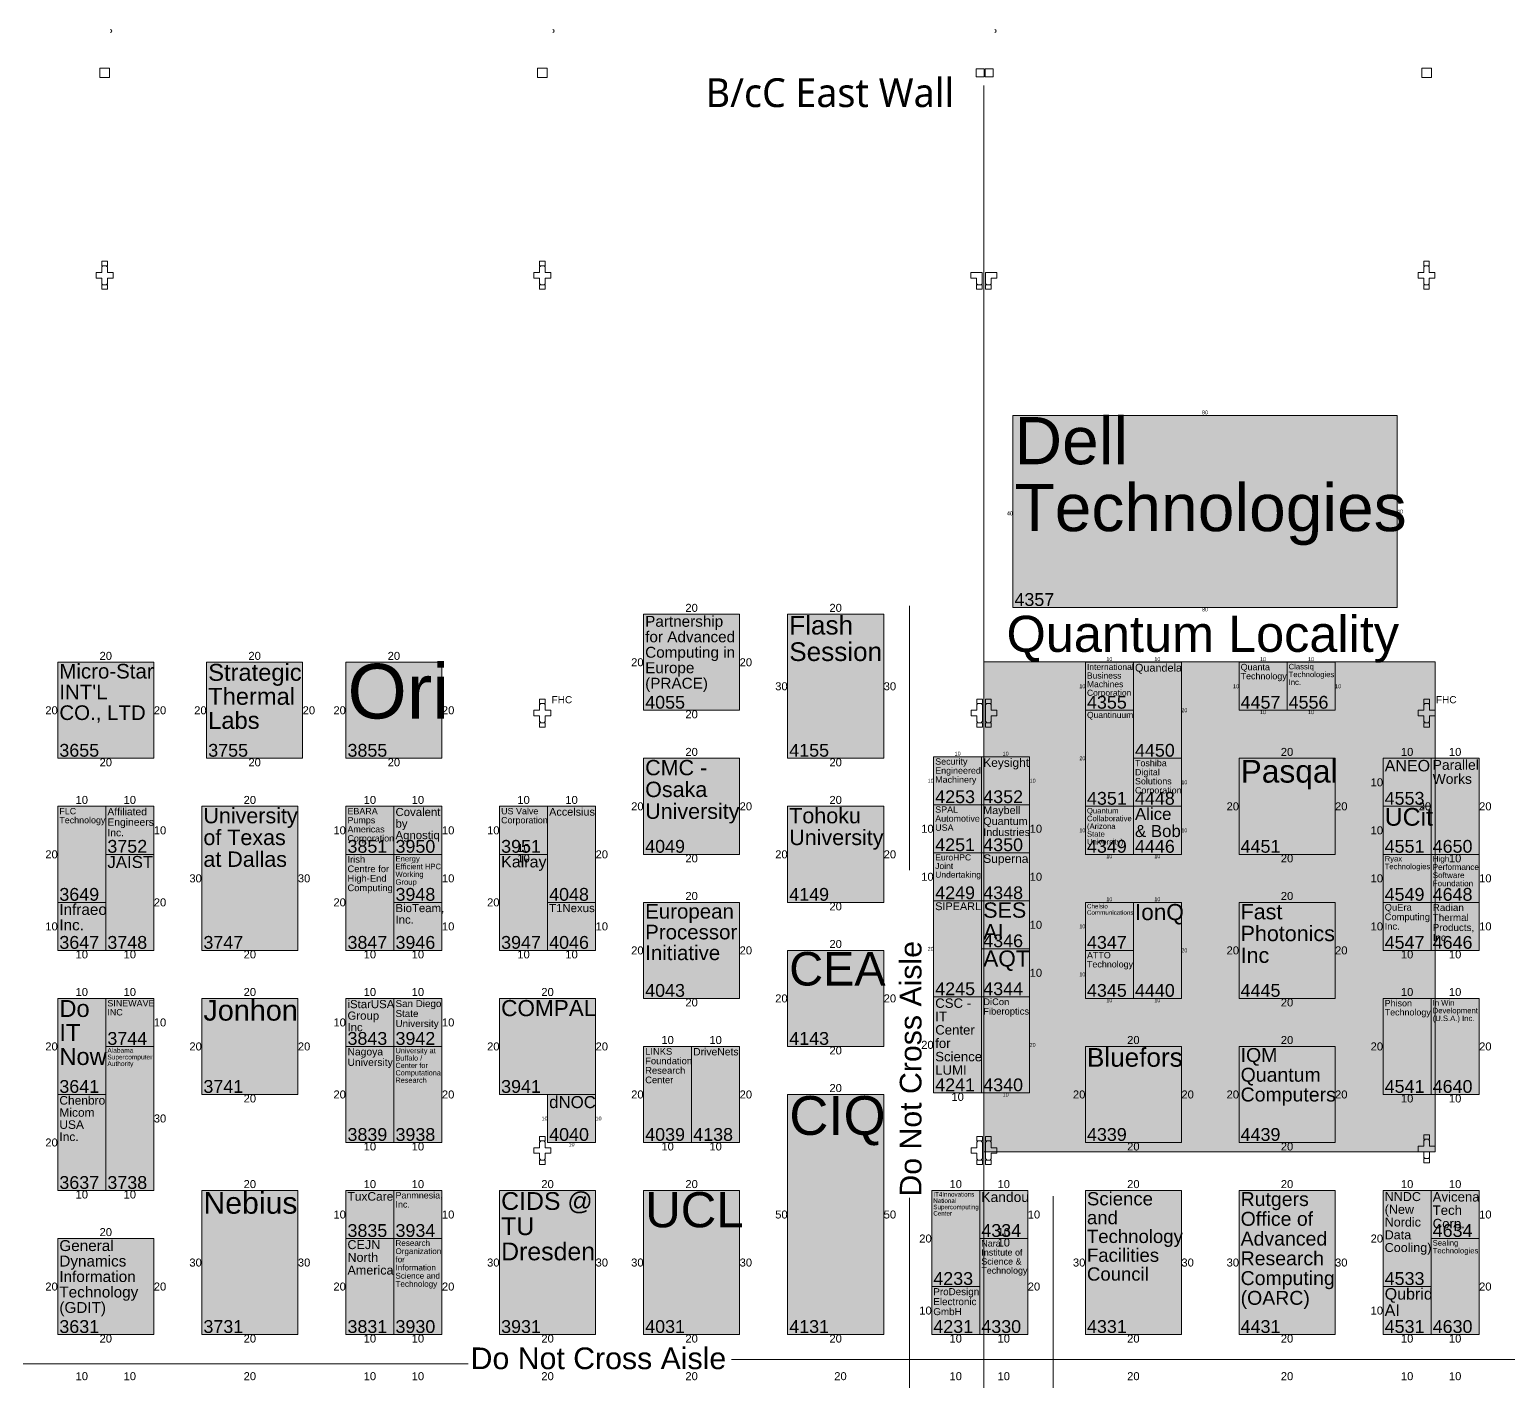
# Model space of a CAD drawing. Header units: inches. Extents: x -357 to 23496, y 116 to 10306.
# Drawn here: x 14789 to 18485, y 5288 to 8666 of the extents above; entities that cross this region are included whole.
import ezdxf
from ezdxf.enums import TextEntityAlignment as Align

# ---------------------------------------------------------------- set-up
doc = ezdxf.new("R2010")
doc.units = ezdxf.units.IN
doc.header["$MEASUREMENT"] = 0
for name, color, linetype, true_color in [('Airwall', 7, 'Continuous', 0xffffff), ('BOOTH_DIMENSION', 7, 'Continuous', 0x000000), ('BOOTH_NUMBER', 7, 'Continuous', 0x000000), ('BOOTHLAYER', 7, 'Continuous', 0x000000), ('Columns', 7, 'Continuous', 0xffffff), ('COMPANY_NAME', 7, 'Continuous', 0x000000), ('DRAWINGLAYER', 7, 'Continuous', 0xffffff), ('Fire', 7, 'Continuous', 0xffffff), ('HIGHLIGHT_SCHEME', 7, 'Continuous', 0x000000), ('Text', 7, 'Continuous', 0xffffff)]:
    doc.layers.add(name, color=color, linetype=linetype, true_color=true_color)
doc.styles.add('Arial', font='Arial.ttf')
doc.styles.add('Trebuchet MS', font='trebuc.ttf')

msp = doc.modelspace()

# ---------------------------------------------------------------- hatches: boundary and pattern name
at = {"layer": 'DRAWINGLAYER', "lineweight": 5, "true_color": 0xffe599, "transparency": 33554534}
h = msp.add_hatch(color=41, dxfattribs=at)
h.dxf.hatch_style = 1
h.paths.add_polyline_path([(17173.6, 7085.9), (18301.6, 7085.9), (18301.6, 5861.9), (17173.6, 5861.9)])
h.dxf.unprotected_set("ltscale", 0)
at = {"layer": 'HIGHLIGHT_SCHEME', "true_color": 0xe3923d, "transparency": 33554687}
for points in [[(17246.3, 7701.7), (18206.3, 7701.7), (18206.3, 7221.7), (17246.3, 7221.7)], [(16323.5, 7204.9), (16563.5, 7204.9), (16563.5, 6964.9), (16323.5, 6964.9)], [(16683.5, 7204.9), (16923.5, 7204.9), (16923.5, 6844.9), (16683.5, 6844.9)], [(14859.5, 7084.9), (15099.5, 7084.9), (15099.5, 6844.9), (14859.5, 6844.9)], [(15231.5, 7084.9), (15471.5, 7084.9), (15471.5, 6844.9), (15231.5, 6844.9)], [(15579.5, 7084.9), (15819.5, 7084.9), (15819.5, 6844.9), (15579.5, 6844.9)], [(17427.5, 7084.9), (17547.5, 7084.9), (17547.5, 6964.9), (17427.5, 6964.9)], [(17547.5, 7084.9), (17667.5, 7084.9), (17667.5, 6844.9), (17547.5, 6844.9)], [(17811.5, 7084.9), (17931.5, 7084.9), (17931.5, 6964.9), (17811.5, 6964.9)], [(17931.5, 7084.9), (18051.5, 7084.9), (18051.5, 6964.9), (17931.5, 6964.9)], [(17427.5, 6964.9), (17547.5, 6964.9), (17547.5, 6724.9), (17427.5, 6724.9)], [(16323.5, 6844.9), (16563.5, 6844.9), (16563.5, 6604.9), (16323.5, 6604.9)], [(17048.3, 6848.9), (17168.3, 6848.9), (17168.3, 6728.9), (17048.3, 6728.9)], [(17168.3, 6848.9), (17288.3, 6848.9), (17288.3, 6728.9), (17168.3, 6728.9)], [(17547.5, 6844.9), (17667.5, 6844.9), (17667.5, 6724.9), (17547.5, 6724.9)], [(17811.5, 6844.9), (18051.5, 6844.9), (18051.5, 6604.9), (17811.5, 6604.9)], [(18171.5, 6844.9), (18291.5, 6844.9), (18291.5, 6724.9), (18171.5, 6724.9)], [(18291.5, 6844.9), (18411.5, 6844.9), (18411.5, 6604.9), (18291.5, 6604.9)], [(17048.3, 6728.9), (17168.3, 6728.9), (17168.3, 6608.9), (17048.3, 6608.9)], [(17168.3, 6728.9), (17288.3, 6728.9), (17288.3, 6608.9), (17168.3, 6608.9)], [(14859.5, 6724.9), (14979.5, 6724.9), (14979.5, 6484.9), (14859.5, 6484.9)], [(14979.5, 6724.9), (15099.5, 6724.9), (15099.5, 6604.9), (14979.5, 6604.9)], [(15219.5, 6724.9), (15459.5, 6724.9), (15459.5, 6364.9), (15219.5, 6364.9)], [(15579.5, 6724.9), (15699.5, 6724.9), (15699.5, 6604.9), (15579.5, 6604.9)], [(15699.5, 6724.9), (15819.5, 6724.9), (15819.5, 6604.9), (15699.5, 6604.9)], [(15963.5, 6724.9), (15963.5, 6604.9), (16083.5, 6604.9), (16083.5, 6724.9)], [(16083.5, 6724.9), (16203.5, 6724.9), (16203.5, 6484.9), (16083.5, 6484.9)], [(16683.5, 6724.9), (16923.5, 6724.9), (16923.5, 6484.9), (16683.5, 6484.9)], [(17427.5, 6724.9), (17547.5, 6724.9), (17547.5, 6604.9), (17427.5, 6604.9)], [(17547.5, 6724.9), (17667.5, 6724.9), (17667.5, 6604.9), (17547.5, 6604.9)], [(18171.5, 6724.9), (18291.5, 6724.9), (18291.5, 6604.9), (18171.5, 6604.9)], [(14979.5, 6604.9), (15099.5, 6604.9), (15099.5, 6364.9), (14979.5, 6364.9)], [(15579.5, 6604.9), (15699.5, 6604.9), (15699.5, 6364.9), (15579.5, 6364.9)], [(15699.5, 6604.9), (15819.5, 6604.9), (15819.5, 6484.9), (15699.5, 6484.9)], [(15963.5, 6604.9), (16083.5, 6604.9), (16083.5, 6364.9), (15963.5, 6364.9)], [(17048.3, 6608.9), (17168.3, 6608.9), (17168.3, 6488.9), (17048.3, 6488.9)], [(17168.3, 6608.9), (17288.3, 6608.9), (17288.3, 6488.9), (17168.3, 6488.9)], [(18171.5, 6604.9), (18291.5, 6604.9), (18291.5, 6484.9), (18171.5, 6484.9)], [(18291.5, 6604.9), (18411.5, 6604.9), (18411.5, 6484.9), (18291.5, 6484.9)], [(14859.5, 6484.9), (14979.5, 6484.9), (14979.5, 6364.9), (14859.5, 6364.9)], [(15699.5, 6484.9), (15819.5, 6484.9), (15819.5, 6364.9), (15699.5, 6364.9)], [(16083.5, 6484.9), (16203.5, 6484.9), (16203.5, 6364.9), (16083.5, 6364.9)], [(16323.5, 6484.9), (16563.5, 6484.9), (16563.5, 6244.9), (16323.5, 6244.9)], [(17048.3, 6488.9), (17168.3, 6488.9), (17168.3, 6248.9), (17048.3, 6248.9)], [(17168.3, 6488.9), (17288.3, 6488.9), (17288.3, 6368.9), (17168.3, 6368.9)], [(17427.5, 6484.9), (17427.5, 6364.9), (17547.5, 6364.9), (17547.5, 6484.9)], [(17547.5, 6484.9), (17667.5, 6484.9), (17667.5, 6244.9), (17547.5, 6244.9)], [(17811.5, 6484.9), (18051.5, 6484.9), (18051.5, 6244.9), (17811.5, 6244.9)], [(18171.5, 6484.9), (18291.5, 6484.9), (18291.5, 6364.9), (18171.5, 6364.9)], [(18291.5, 6484.9), (18411.5, 6484.9), (18411.5, 6364.9), (18291.5, 6364.9)], [(16683.5, 6364.9), (16923.5, 6364.9), (16923.5, 6124.9), (16683.5, 6124.9)], [(17168.3, 6368.9), (17288.3, 6368.9), (17288.3, 6248.9), (17168.3, 6248.9)], [(17427.5, 6364.9), (17427.5, 6244.9), (17547.5, 6244.9), (17547.5, 6364.9)], [(17048.3, 6248.9), (17168.3, 6248.9), (17168.3, 6008.9), (17048.3, 6008.9)], [(17168.3, 6248.9), (17288.3, 6248.9), (17288.3, 6008.9), (17168.3, 6008.9)], [(14859.5, 6244.9), (14979.5, 6244.9), (14979.5, 6004.9), (14859.5, 6004.9)], [(14979.5, 6244.9), (15099.5, 6244.9), (15099.5, 6124.9), (14979.5, 6124.9)], [(15219.5, 6244.9), (15459.5, 6244.9), (15459.5, 6004.9), (15219.5, 6004.9)], [(15579.5, 6244.9), (15699.5, 6244.9), (15699.5, 6124.9), (15579.5, 6124.9)], [(15699.5, 6244.9), (15819.5, 6244.9), (15819.5, 6124.9), (15699.5, 6124.9)], [(15963.5, 6244.9), (16203.5, 6244.9), (16203.5, 6004.9), (15963.5, 6004.9)], [(18171.5, 6244.9), (18291.5, 6244.9), (18291.5, 6004.9), (18171.5, 6004.9)], [(18291.5, 6244.9), (18411.5, 6244.9), (18411.5, 6004.9), (18291.5, 6004.9)], [(14979.5, 6124.9), (15099.5, 6124.9), (15099.5, 5764.9), (14979.5, 5764.9)], [(15579.5, 6124.9), (15699.5, 6124.9), (15699.5, 5884.9), (15579.5, 5884.9)], [(15699.5, 6124.9), (15819.5, 6124.9), (15819.5, 5884.9), (15699.5, 5884.9)], [(16323.5, 6124.9), (16323.5, 5884.9), (16443.5, 5884.9), (16443.5, 6124.9)], [(16443.5, 6124.9), (16443.5, 5884.9), (16563.5, 5884.9), (16563.5, 6124.9)], [(17427.5, 6124.9), (17667.5, 6124.9), (17667.5, 5884.9), (17427.5, 5884.9)], [(17811.5, 6124.9), (18051.5, 6124.9), (18051.5, 5884.9), (17811.5, 5884.9)], [(14859.5, 6004.9), (14979.5, 6004.9), (14979.5, 5764.9), (14859.5, 5764.9)], [(16683.5, 6004.9), (16923.5, 6004.9), (16923.5, 5404.9), (16683.5, 5404.9)], [(15219.5, 5764.9), (15459.5, 5764.9), (15459.5, 5404.9), (15219.5, 5404.9)], [(15579.5, 5764.9), (15699.5, 5764.9), (15699.5, 5644.9), (15579.5, 5644.9)], [(15699.5, 5764.9), (15819.5, 5764.9), (15819.5, 5644.9), (15699.5, 5644.9)], [(15963.5, 5764.9), (16203.5, 5764.9), (16203.5, 5404.9), (15963.5, 5404.9)], [(16323.5, 5764.9), (16323.5, 5404.9), (16563.5, 5404.9), (16563.5, 5764.9)], [(17043.5, 5764.9), (17163.5, 5764.9), (17163.5, 5524.9), (17043.5, 5524.9)], [(17163.5, 5764.9), (17283.5, 5764.9), (17283.5, 5644.9), (17163.5, 5644.9)], [(17427.5, 5764.9), (17667.5, 5764.9), (17667.5, 5404.9), (17427.5, 5404.9)], [(17811.5, 5764.9), (18051.5, 5764.9), (18051.5, 5404.9), (17811.5, 5404.9)], [(18171.5, 5764.9), (18291.5, 5764.9), (18291.5, 5524.9), (18171.5, 5524.9)], [(18291.5, 5764.9), (18411.5, 5764.9), (18411.5, 5644.9), (18291.5, 5644.9)], [(14859.5, 5644.9), (15099.5, 5644.9), (15099.5, 5404.9), (14859.5, 5404.9)], [(15579.5, 5644.9), (15699.5, 5644.9), (15699.5, 5404.9), (15579.5, 5404.9)], [(15699.5, 5644.9), (15819.5, 5644.9), (15819.5, 5404.9), (15699.5, 5404.9)], [(17163.5, 5644.9), (17283.5, 5644.9), (17283.5, 5404.9), (17163.5, 5404.9)], [(18291.5, 5644.9), (18411.5, 5644.9), (18411.5, 5404.9), (18291.5, 5404.9)], [(17043.5, 5524.9), (17163.5, 5524.9), (17163.5, 5404.9), (17043.5, 5404.9)], [(18171.5, 5524.9), (18171.5, 5404.9), (18291.5, 5404.9), (18291.5, 5524.9)]]:
    msp.add_hatch(color=33, dxfattribs=at).paths.add_polyline_path(points, flags=0)
at = {"layer": 'HIGHLIGHT_SCHEME', "true_color": 0xce4240, "transparency": 33554687}
msp.add_hatch(color=13, dxfattribs=at).paths.add_polyline_path([(16083.5, 6004.9), (16203.5, 6004.9), (16203.5, 5884.9), (16083.5, 5884.9)], flags=0)

# ---------------------------------------------------------------- linework, layer by layer
at = {"layer": 'Airwall', "color": 4, "lineweight": 5, "transparency": 33554687}
msp.add_lwpolyline([(17173.5, 8525.9), (17173.5, 4023.9)], dxfattribs=at).dxf.unprotected_set("ltscale", 0)
at = {"layer": 'BOOTHLAYER', "color": 7, "lineweight": 5}
for points in [[(17246.3, 7701.7), (18206.3, 7701.7), (18206.3, 7221.7), (17246.3, 7221.7)], [(16323.5, 7204.9), (16563.5, 7204.9), (16563.5, 6964.9), (16323.5, 6964.9)], [(16683.5, 7204.9), (16923.5, 7204.9), (16923.5, 6844.9), (16683.5, 6844.9)], [(14859.5, 7084.9), (15099.5, 7084.9), (15099.5, 6844.9), (14859.5, 6844.9)], [(15231.5, 7084.9), (15471.5, 7084.9), (15471.5, 6844.9), (15231.5, 6844.9)], [(15579.5, 7084.9), (15819.5, 7084.9), (15819.5, 6844.9), (15579.5, 6844.9)], [(17427.5, 7084.9), (17547.5, 7084.9), (17547.5, 6964.9), (17427.5, 6964.9)], [(17547.5, 7084.9), (17667.5, 7084.9), (17667.5, 6844.9), (17547.5, 6844.9)], [(17811.5, 7084.9), (17931.5, 7084.9), (17931.5, 6964.9), (17811.5, 6964.9)], [(17931.5, 7084.9), (18051.5, 7084.9), (18051.5, 6964.9), (17931.5, 6964.9)], [(17427.5, 6964.9), (17547.5, 6964.9), (17547.5, 6724.9), (17427.5, 6724.9)], [(16323.5, 6844.9), (16563.5, 6844.9), (16563.5, 6604.9), (16323.5, 6604.9)], [(17048.3, 6848.9), (17168.3, 6848.9), (17168.3, 6728.9), (17048.3, 6728.9)], [(17168.3, 6848.9), (17288.3, 6848.9), (17288.3, 6728.9), (17168.3, 6728.9)], [(17547.5, 6844.9), (17667.5, 6844.9), (17667.5, 6724.9), (17547.5, 6724.9)], [(17811.5, 6844.9), (18051.5, 6844.9), (18051.5, 6604.9), (17811.5, 6604.9)], [(18171.5, 6844.9), (18291.5, 6844.9), (18291.5, 6724.9), (18171.5, 6724.9)], [(18291.5, 6844.9), (18411.5, 6844.9), (18411.5, 6604.9), (18291.5, 6604.9)], [(17048.3, 6728.9), (17168.3, 6728.9), (17168.3, 6608.9), (17048.3, 6608.9)], [(17168.3, 6728.9), (17288.3, 6728.9), (17288.3, 6608.9), (17168.3, 6608.9)], [(14859.5, 6724.9), (14979.5, 6724.9), (14979.5, 6484.9), (14859.5, 6484.9)], [(14979.5, 6724.9), (15099.5, 6724.9), (15099.5, 6604.9), (14979.5, 6604.9)], [(15219.5, 6724.9), (15459.5, 6724.9), (15459.5, 6364.9), (15219.5, 6364.9)], [(15579.5, 6724.9), (15699.5, 6724.9), (15699.5, 6604.9), (15579.5, 6604.9)], [(15699.5, 6724.9), (15819.5, 6724.9), (15819.5, 6604.9), (15699.5, 6604.9)], [(15963.5, 6724.9), (15963.5, 6604.9), (16083.5, 6604.9), (16083.5, 6724.9)], [(16083.5, 6724.9), (16203.5, 6724.9), (16203.5, 6484.9), (16083.5, 6484.9)], [(16683.5, 6724.9), (16923.5, 6724.9), (16923.5, 6484.9), (16683.5, 6484.9)], [(17427.5, 6724.9), (17547.5, 6724.9), (17547.5, 6604.9), (17427.5, 6604.9)], [(17547.5, 6724.9), (17667.5, 6724.9), (17667.5, 6604.9), (17547.5, 6604.9)], [(18171.5, 6724.9), (18291.5, 6724.9), (18291.5, 6604.9), (18171.5, 6604.9)], [(14979.5, 6604.9), (15099.5, 6604.9), (15099.5, 6364.9), (14979.5, 6364.9)], [(15579.5, 6604.9), (15699.5, 6604.9), (15699.5, 6364.9), (15579.5, 6364.9)], [(15699.5, 6604.9), (15819.5, 6604.9), (15819.5, 6484.9), (15699.5, 6484.9)], [(15963.5, 6604.9), (16083.5, 6604.9), (16083.5, 6364.9), (15963.5, 6364.9)], [(17048.3, 6608.9), (17168.3, 6608.9), (17168.3, 6488.9), (17048.3, 6488.9)], [(17168.3, 6608.9), (17288.3, 6608.9), (17288.3, 6488.9), (17168.3, 6488.9)], [(18171.5, 6604.9), (18291.5, 6604.9), (18291.5, 6484.9), (18171.5, 6484.9)], [(18291.5, 6604.9), (18411.5, 6604.9), (18411.5, 6484.9), (18291.5, 6484.9)], [(14859.5, 6484.9), (14979.5, 6484.9), (14979.5, 6364.9), (14859.5, 6364.9)], [(15699.5, 6484.9), (15819.5, 6484.9), (15819.5, 6364.9), (15699.5, 6364.9)], [(16083.5, 6484.9), (16203.5, 6484.9), (16203.5, 6364.9), (16083.5, 6364.9)], [(16323.5, 6484.9), (16563.5, 6484.9), (16563.5, 6244.9), (16323.5, 6244.9)], [(17048.3, 6488.9), (17168.3, 6488.9), (17168.3, 6248.9), (17048.3, 6248.9)], [(17168.3, 6488.9), (17288.3, 6488.9), (17288.3, 6368.9), (17168.3, 6368.9)], [(17427.5, 6484.9), (17427.5, 6364.9), (17547.5, 6364.9), (17547.5, 6484.9)], [(17547.5, 6484.9), (17667.5, 6484.9), (17667.5, 6244.9), (17547.5, 6244.9)], [(17811.5, 6484.9), (18051.5, 6484.9), (18051.5, 6244.9), (17811.5, 6244.9)], [(18171.5, 6484.9), (18291.5, 6484.9), (18291.5, 6364.9), (18171.5, 6364.9)], [(18291.5, 6484.9), (18411.5, 6484.9), (18411.5, 6364.9), (18291.5, 6364.9)], [(16683.5, 6364.9), (16923.5, 6364.9), (16923.5, 6124.9), (16683.5, 6124.9)], [(17168.3, 6368.9), (17288.3, 6368.9), (17288.3, 6248.9), (17168.3, 6248.9)], [(17427.5, 6364.9), (17427.5, 6244.9), (17547.5, 6244.9), (17547.5, 6364.9)], [(17048.3, 6248.9), (17168.3, 6248.9), (17168.3, 6008.9), (17048.3, 6008.9)], [(17168.3, 6248.9), (17288.3, 6248.9), (17288.3, 6008.9), (17168.3, 6008.9)], [(14859.5, 6244.9), (14979.5, 6244.9), (14979.5, 6004.9), (14859.5, 6004.9)], [(14979.5, 6244.9), (15099.5, 6244.9), (15099.5, 6124.9), (14979.5, 6124.9)], [(15219.5, 6244.9), (15459.5, 6244.9), (15459.5, 6004.9), (15219.5, 6004.9)], [(15579.5, 6244.9), (15699.5, 6244.9), (15699.5, 6124.9), (15579.5, 6124.9)], [(15699.5, 6244.9), (15819.5, 6244.9), (15819.5, 6124.9), (15699.5, 6124.9)], [(15963.5, 6244.9), (16203.5, 6244.9), (16203.5, 6004.9), (15963.5, 6004.9)], [(18171.5, 6244.9), (18291.5, 6244.9), (18291.5, 6004.9), (18171.5, 6004.9)], [(18291.5, 6244.9), (18411.5, 6244.9), (18411.5, 6004.9), (18291.5, 6004.9)], [(14979.5, 6124.9), (15099.5, 6124.9), (15099.5, 5764.9), (14979.5, 5764.9)], [(15579.5, 6124.9), (15699.5, 6124.9), (15699.5, 5884.9), (15579.5, 5884.9)], [(15699.5, 6124.9), (15819.5, 6124.9), (15819.5, 5884.9), (15699.5, 5884.9)], [(16323.5, 6124.9), (16323.5, 5884.9), (16443.5, 5884.9), (16443.5, 6124.9)], [(16443.5, 6124.9), (16443.5, 5884.9), (16563.5, 5884.9), (16563.5, 6124.9)], [(17427.5, 6124.9), (17667.5, 6124.9), (17667.5, 5884.9), (17427.5, 5884.9)], [(17811.5, 6124.9), (18051.5, 6124.9), (18051.5, 5884.9), (17811.5, 5884.9)], [(14859.5, 6004.9), (14979.5, 6004.9), (14979.5, 5764.9), (14859.5, 5764.9)], [(16083.5, 6004.9), (16203.5, 6004.9), (16203.5, 5884.9), (16083.5, 5884.9)], [(16683.5, 6004.9), (16923.5, 6004.9), (16923.5, 5404.9), (16683.5, 5404.9)], [(15219.5, 5764.9), (15459.5, 5764.9), (15459.5, 5404.9), (15219.5, 5404.9)], [(15579.5, 5764.9), (15699.5, 5764.9), (15699.5, 5644.9), (15579.5, 5644.9)], [(15699.5, 5764.9), (15819.5, 5764.9), (15819.5, 5644.9), (15699.5, 5644.9)], [(15963.5, 5764.9), (16203.5, 5764.9), (16203.5, 5404.9), (15963.5, 5404.9)], [(16323.5, 5764.9), (16323.5, 5404.9), (16563.5, 5404.9), (16563.5, 5764.9)], [(17043.5, 5764.9), (17163.5, 5764.9), (17163.5, 5524.9), (17043.5, 5524.9)], [(17163.5, 5764.9), (17283.5, 5764.9), (17283.5, 5644.9), (17163.5, 5644.9)], [(17427.5, 5764.9), (17667.5, 5764.9), (17667.5, 5404.9), (17427.5, 5404.9)], [(17811.5, 5764.9), (18051.5, 5764.9), (18051.5, 5404.9), (17811.5, 5404.9)], [(18171.5, 5764.9), (18291.5, 5764.9), (18291.5, 5524.9), (18171.5, 5524.9)], [(18291.5, 5764.9), (18411.5, 5764.9), (18411.5, 5644.9), (18291.5, 5644.9)], [(14859.5, 5644.9), (15099.5, 5644.9), (15099.5, 5404.9), (14859.5, 5404.9)], [(15579.5, 5644.9), (15699.5, 5644.9), (15699.5, 5404.9), (15579.5, 5404.9)], [(15699.5, 5644.9), (15819.5, 5644.9), (15819.5, 5404.9), (15699.5, 5404.9)], [(17163.5, 5644.9), (17283.5, 5644.9), (17283.5, 5404.9), (17163.5, 5404.9)], [(18291.5, 5644.9), (18411.5, 5644.9), (18411.5, 5404.9), (18291.5, 5404.9)], [(17043.5, 5524.9), (17163.5, 5524.9), (17163.5, 5404.9), (17043.5, 5404.9)], [(18171.5, 5524.9), (18171.5, 5404.9), (18291.5, 5404.9), (18291.5, 5524.9)]]:
    msp.add_lwpolyline(points, close=True, dxfattribs=at)
at = {"layer": 'Columns', "color": 6, "lineweight": 5, "transparency": 33554687}
for points in [[(14964.6, 8545.9), (14964.6, 8569.9), (14988.6, 8569.9), (14988.6, 8545.9), (14964.6, 8545.9)], [(16058.6, 8545.9), (16058.6, 8569.9), (16082.6, 8569.9), (16082.6, 8545.9), (16058.6, 8545.9)], [(17154.8, 8547.9), (17154.8, 8567.9), (17174.8, 8567.9), (17174.8, 8547.9), (17154.8, 8547.9)], [(17176.8, 8547.9), (17176.8, 8567.9), (17196.8, 8567.9), (17196.8, 8547.9), (17176.8, 8547.9)], [(18268.6, 8545.9), (18268.6, 8569.9), (18292.6, 8569.9), (18292.6, 8545.9), (18268.6, 8545.9)], [(14971.6, 8027.9), (14971.6, 8029.9), (14969.6, 8029.9), (14969.6, 8044.9), (14955.6, 8044.9), (14955.6, 8058.9), (14969.6, 8058.9), (14969.6, 8073.9), (14971.6, 8073.9), (14971.6, 8075.9)], [(14983.6, 8086.9), (14983.6, 8075.9), (14969.6, 8075.9), (14969.6, 8086.9), (14983.6, 8086.9)], [(14981.6, 8075.9), (14981.6, 8073.9), (14983.6, 8073.9), (14983.6, 8058.9), (14997.6, 8058.9), (14997.6, 8044.9), (14983.6, 8044.9), (14983.6, 8029.9), (14981.6, 8029.9), (14981.6, 8027.9)], [(16065.6, 8027.9), (16065.6, 8029.9), (16063.6, 8029.9), (16063.6, 8044.9), (16049.6, 8044.9), (16049.6, 8058.9), (16063.6, 8058.9), (16063.6, 8073.9), (16065.6, 8073.9), (16065.6, 8075.9)], [(16077.6, 8086.9), (16077.6, 8075.9), (16063.6, 8075.9), (16063.6, 8086.9), (16077.6, 8086.9)], [(16075.6, 8075.9), (16075.6, 8073.9), (16077.6, 8073.9), (16077.6, 8058.9), (16091.6, 8058.9), (16091.6, 8044.9), (16077.6, 8044.9), (16077.6, 8029.9), (16075.6, 8029.9), (16075.6, 8027.9)], [(17157.6, 8027.9), (17157.6, 8029.9), (17155.6, 8029.9), (17155.6, 8044.9), (17141.6, 8044.9), (17141.6, 8058.9), (17169.6, 8058.9), (17169.6, 8029.9), (17167.6, 8029.9), (17167.6, 8027.9)], [(17190.3, 8027.9), (17190.3, 8029.9), (17192.3, 8029.9), (17192.3, 8044.9), (17206.3, 8044.9), (17206.3, 8058.9), (17178.3, 8058.9), (17178.3, 8029.9), (17180.3, 8029.9), (17180.3, 8027.9)], [(18275, 8027.9), (18275, 8029.9), (18273, 8029.9), (18273, 8044.9), (18259, 8044.9), (18259, 8058.9), (18273, 8058.9), (18273, 8073.9), (18275, 8073.9), (18275, 8075.9)], [(18287, 8075.9), (18273, 8075.9), (18273, 8086.9), (18287, 8086.9), (18287, 8075.9)], [(18285, 8075.9), (18285, 8073.9), (18287, 8073.9), (18287, 8058.9), (18301, 8058.9), (18301, 8044.9), (18287, 8044.9), (18287, 8029.9), (18285, 8029.9), (18285, 8027.9)], [(14969.6, 8027.9), (14983.6, 8027.9), (14983.6, 8016.9), (14969.6, 8016.9), (14969.6, 8027.9)], [(16063.6, 8027.9), (16077.6, 8027.9), (16077.6, 8016.9), (16063.6, 8016.9), (16063.6, 8027.9)], [(17169.6, 8027.9), (17155.6, 8027.9), (17155.6, 8016.9), (17169.6, 8016.9), (17169.6, 8027.9)], [(17192.3, 8027.9), (17178.3, 8027.9), (17178.3, 8016.9), (17192.3, 8016.9), (17192.3, 8027.9)], [(18287, 8027.9), (18287, 8016.9), (18273, 8016.9), (18273, 8027.9), (18287, 8027.9)], [(16077.6, 6992.9), (16077.6, 6981.9), (16063.6, 6981.9), (16063.6, 6992.9), (16077.6, 6992.9)], [(17170.3, 6981.9), (17170.3, 6992.9), (17156.3, 6992.9), (17156.3, 6981.9), (17170.3, 6981.9)], [(17178.3, 6981.9), (17178.3, 6992.9), (17192.3, 6992.9), (17192.3, 6981.9), (17178.3, 6981.9)], [(18287.6, 6981.9), (18273.6, 6981.9), (18273.6, 6992.9), (18287.6, 6992.9), (18287.6, 6981.9)], [(16065.6, 6933.9), (16065.6, 6935.9), (16063.6, 6935.9), (16063.6, 6950.9), (16049.6, 6950.9), (16049.6, 6964.9), (16063.6, 6964.9), (16063.6, 6979.9), (16065.6, 6979.9), (16065.6, 6981.9)], [(16075.6, 6981.9), (16075.6, 6979.9), (16077.6, 6979.9), (16077.6, 6964.9), (16091.6, 6964.9), (16091.6, 6950.9), (16077.6, 6950.9), (16077.6, 6935.9), (16075.6, 6935.9), (16075.6, 6933.9)], [(17158.3, 6981.9), (17158.3, 6979.9), (17156.3, 6979.9), (17156.3, 6964.9), (17142.3, 6964.9), (17142.3, 6950.9), (17156.3, 6950.9), (17156.3, 6935.9), (17158.3, 6935.9), (17158.3, 6933.9)], [(17168.3, 6933.9), (17168.3, 6935.9), (17170.3, 6935.9), (17170.3, 6979.9), (17168.3, 6979.9), (17168.3, 6981.9)], [(17180.3, 6981.9), (17180.3, 6979.9), (17178.3, 6979.9), (17178.3, 6935.9), (17180.3, 6935.9), (17180.3, 6933.9)], [(17190.3, 6981.9), (17190.3, 6979.9), (17192.3, 6979.9), (17192.3, 6964.9), (17206.3, 6964.9), (17206.3, 6950.9), (17192.3, 6950.9), (17192.3, 6935.9), (17190.3, 6935.9), (17190.3, 6933.9)], [(18275.6, 6933.9), (18275.6, 6935.9), (18273.6, 6935.9), (18273.6, 6950.9), (18259.6, 6950.9), (18259.6, 6964.9), (18273.6, 6964.9), (18273.6, 6979.9), (18275.6, 6979.9), (18275.6, 6981.9)], [(18285.6, 6981.9), (18285.6, 6979.9), (18287.6, 6979.9), (18287.6, 6964.9), (18301.6, 6964.9), (18301.6, 6950.9), (18287.6, 6950.9), (18287.6, 6935.9), (18285.6, 6935.9), (18285.6, 6933.9)], [(16063.6, 6933.9), (16077.6, 6933.9), (16077.6, 6922.9), (16063.6, 6922.9), (16063.6, 6933.9)], [(17156.3, 6933.9), (17156.3, 6922.9), (17170.3, 6922.9), (17170.3, 6933.9), (17156.3, 6933.9)], [(17178.3, 6933.9), (17178.3, 6922.9), (17192.3, 6922.9), (17192.3, 6933.9), (17178.3, 6933.9)], [(18287.6, 6933.9), (18287.6, 6922.9), (18273.6, 6922.9), (18273.6, 6933.9), (18287.6, 6933.9)], [(16065.6, 5840.9), (16065.6, 5842.9), (16063.6, 5842.9), (16063.6, 5857.9), (16049.6, 5857.9), (16049.6, 5871.9), (16063.6, 5871.9), (16063.6, 5886.9), (16065.6, 5886.9), (16065.6, 5888.9)], [(16077.6, 5899.9), (16077.6, 5888.9), (16063.6, 5888.9), (16063.6, 5899.9), (16077.6, 5899.9)], [(16075.6, 5888.9), (16075.6, 5886.9), (16077.6, 5886.9), (16077.6, 5871.9), (16091.6, 5871.9), (16091.6, 5857.9), (16077.6, 5857.9), (16077.6, 5842.9), (16075.6, 5842.9), (16075.6, 5840.9)], [(17158.3, 5888.9), (17158.3, 5886.9), (17156.3, 5886.9), (17156.3, 5871.9), (17142.3, 5871.9), (17142.3, 5857.9), (17156.3, 5857.9), (17156.3, 5842.9), (17158.3, 5842.9), (17158.3, 5840.9)], [(17170.3, 5899.9), (17170.3, 5888.9), (17156.3, 5888.9), (17156.3, 5899.9), (17170.3, 5899.9)], [(17168.3, 5840.9), (17168.3, 5842.9), (17170.3, 5842.9), (17170.3, 5886.9), (17168.3, 5886.9), (17168.3, 5888.9)], [(17192.3, 5888.9), (17178.3, 5888.9), (17178.3, 5899.9), (17192.3, 5899.9), (17192.3, 5888.9)], [(17180.3, 5888.9), (17180.3, 5886.9), (17178.3, 5886.9), (17178.3, 5842.9), (17180.3, 5842.9), (17180.3, 5840.9)], [(17190.3, 5840.9), (17190.3, 5842.9), (17192.3, 5842.9), (17192.3, 5857.9), (17206.3, 5857.9), (17206.3, 5871.9), (17192.3, 5871.9), (17192.3, 5886.9), (17190.3, 5886.9), (17190.3, 5888.9)], [(18275.6, 5844.9), (18275.6, 5846.9), (18273.6, 5846.9), (18273.6, 5861.9), (18259.6, 5861.9), (18259.6, 5875.9), (18273.6, 5875.9), (18273.6, 5890.9), (18275.6, 5890.9), (18275.6, 5892.9)], [(18287.6, 5892.9), (18273.6, 5892.9), (18273.6, 5903.9), (18287.6, 5903.9), (18287.6, 5892.9)], [(18285.6, 5892.9), (18285.6, 5890.9), (18287.6, 5890.9), (18287.6, 5875.9), (18301.6, 5875.9), (18301.6, 5861.9), (18287.6, 5861.9), (18287.6, 5846.9), (18285.6, 5846.9), (18285.6, 5844.9)], [(16063.6, 5840.9), (16077.6, 5840.9), (16077.6, 5829.9), (16063.6, 5829.9), (16063.6, 5840.9)], [(17170.3, 5840.9), (17170.3, 5829.9), (17156.3, 5829.9), (17156.3, 5840.9), (17170.3, 5840.9)], [(17192.3, 5840.9), (17178.3, 5840.9), (17178.3, 5829.9), (17192.3, 5829.9), (17192.3, 5840.9)], [(18287.6, 5844.9), (18287.6, 5833.9), (18273.6, 5833.9), (18273.6, 5844.9), (18287.6, 5844.9)]]:
    msp.add_lwpolyline(points, dxfattribs=at).dxf.unprotected_set("ltscale", 0)
at = {"layer": 'DRAWINGLAYER', "color": 1, "lineweight": 5, "transparency": 33554687}
for points in [[(16987.9, 6565.7), (16987.9, 7225.7)], [(16988.4, 5746.6), (16988.4, 4030.6)], [(17347.2, 5751.1), (17347.2, 4023.1)], [(12368.7, 5331.7), (15884.7, 5331.7)], [(16543, 5342.9), (18991, 5342.9)]]:
    msp.add_lwpolyline(points, dxfattribs=at).dxf.unprotected_set("ltscale", 0)
at = {"layer": 'DRAWINGLAYER', "color": 18, "lineweight": 5, "true_color": 0x000000, "transparency": 33554687}
msp.add_lwpolyline([(17173.6, 7085.9), (18301.6, 7085.9), (18301.6, 5861.9), (17173.6, 5861.9)], close=True, dxfattribs=at).dxf.unprotected_set("ltscale", 0)
at = {"layer": 'Fire', "color": 1, "lineweight": 5, "transparency": 33554687}
for centre in [(14991.4, 8662.4), (16096.6, 8662.4), (17201.4, 8662.4)]:
    msp.add_arc(centre, 3.5, -90, 90, dxfattribs=at).dxf.unprotected_set("ltscale", 0)

# ---------------------------------------------------------------- texts
at = {"layer": 'BOOTH_DIMENSION', "color": 8, "style": 'Arial'}
for s, height, p in [('80', 9.6, (17726.3, 7701.7)), ('20', 20, (16443.5, 7204.9)), ('20', 20, (16803.5, 7204.9)), ('20', 20, (14979.5, 7084.9)), ('20', 20, (15351.5, 7084.9)), ('20', 20, (15699.5, 7084.9)), ('10', 9.6, (17487.5, 7084.9)), ('10', 9.6, (17607.5, 7084.9)), ('10', 9.6, (17871.5, 7084.9)), ('10', 9.6, (17991.5, 7084.9)), ('20', 20, (16443.5, 6844.9)), ('10', 9.6, (17108.3, 6848.9)), ('10', 9.6, (17228.3, 6848.9)), ('20', 20, (17931.5, 6844.9)), ('10', 20, (18231.5, 6844.9)), ('10', 20, (18351.5, 6844.9)), ('10', 20, (14919.5, 6724.9)), ('10', 20, (15039.5, 6724.9)), ('20', 20, (15339.5, 6724.9)), ('10', 20, (15639.5, 6724.9)), ('10', 20, (15759.5, 6724.9)), ('10', 20, (16023.5, 6724.9)), ('10', 20, (16143.5, 6724.9)), ('20', 20, (16803.5, 6724.9)), ('10', 20, (16023.5, 6604.9)), ('20', 20, (16443.5, 6484.9)), ('20', 20, (17931.5, 6484.9)), ('10', 9.6, (17487.5, 6484.9)), ('10', 9.6, (17607.5, 6484.9)), ('20', 20, (16803.5, 6364.9)), ('10', 20, (14919.5, 6244.9)), ('10', 20, (15039.5, 6244.9)), ('20', 20, (15339.5, 6244.9)), ('10', 20, (15639.5, 6244.9)), ('10', 20, (15759.5, 6244.9)), ('20', 20, (16083.5, 6244.9)), ('10', 20, (18231.5, 6244.9)), ('10', 20, (18351.5, 6244.9)), ('10', 20, (16383.5, 6124.9)), ('10', 20, (16503.5, 6124.9)), ('20', 20, (17547.5, 6124.9)), ('20', 20, (17931.5, 6124.9)), ('20', 20, (16803.5, 6004.9)), ('20', 20, (15339.5, 5764.9)), ('10', 20, (15639.5, 5764.9)), ('10', 20, (15759.5, 5764.9)), ('20', 20, (16083.5, 5764.9)), ('20', 20, (16443.5, 5764.9)), ('10', 20, (17103.5, 5764.9)), ('10', 20, (17223.5, 5764.9)), ('20', 20, (17547.5, 5764.9)), ('20', 20, (17931.5, 5764.9)), ('10', 20, (18231.5, 5764.9)), ('10', 20, (18351.5, 5764.9)), ('20', 20, (14979.5, 5644.9)), ('10', 20, (17223.5, 5644.9)), ('10', 20, (14919.5, 5284.9)), ('10', 20, (15039.5, 5284.9)), ('20', 20, (15339.5, 5284.9)), ('10', 20, (15639.5, 5284.9)), ('10', 20, (15759.5, 5284.9)), ('20', 20, (16083.5, 5284.9)), ('20', 20, (16443.5, 5284.9)), ('20', 20, (16815.5, 5284.9)), ('10', 20, (17103.5, 5284.9)), ('10', 20, (17223.5, 5284.9)), ('20', 20, (17547.5, 5284.9)), ('20', 20, (17931.5, 5284.9)), ('10', 20, (18231.5, 5284.9)), ('10', 20, (18351.5, 5284.9))]:
    msp.add_text(s, height=height, dxfattribs=at).set_placement(p, align=Align.BOTTOM_CENTER)
for s, height, p in [('40', 9.6, (18206.3, 7461.7)), ('20', 20, (16563.5, 7084.9)), ('30', 20, (16923.5, 7024.9)), ('10', 9.6, (18051.5, 7024.9)), ('20', 20, (15099.5, 6964.9)), ('20', 20, (15471.5, 6964.9)), ('20', 20, (15819.5, 6964.9)), ('20', 9.6, (17667.5, 6964.9)), ('10', 9.6, (17288.3, 6788.9)), ('10', 9.6, (17667.5, 6784.9)), ('20', 20, (16563.5, 6724.9)), ('20', 20, (18051.5, 6724.9)), ('20', 20, (18411.5, 6724.9)), ('10', 20, (15099.5, 6664.9)), ('10', 20, (15819.5, 6664.9)), ('10', 20, (17288.3, 6668.9)), ('10', 9.6, (17667.5, 6664.9)), ('20', 20, (16203.5, 6604.9)), ('20', 20, (16923.5, 6604.9)), ('30', 20, (15459.5, 6544.9)), ('10', 20, (15819.5, 6544.9)), ('10', 20, (17288.3, 6548.9)), ('10', 20, (18411.5, 6544.9)), ('20', 20, (15099.5, 6484.9)), ('10', 20, (15819.5, 6424.9)), ('10', 20, (16203.5, 6424.9)), ('10', 20, (17288.3, 6428.9)), ('10', 20, (18411.5, 6424.9)), ('20', 20, (16563.5, 6364.9)), ('20', 9.6, (17667.5, 6364.9)), ('20', 20, (18051.5, 6364.9)), ('10', 20, (17288.3, 6308.9)), ('20', 20, (16923.5, 6244.9)), ('10', 20, (15099.5, 6184.9)), ('10', 20, (15819.5, 6184.9)), ('20', 20, (15459.5, 6124.9)), ('20', 20, (16203.5, 6124.9)), ('20', 20, (18411.5, 6124.9)), ('20', 9.6, (17288.3, 6128.9)), ('20', 20, (15819.5, 6004.9)), ('20', 20, (16563.5, 6004.9)), ('20', 20, (17667.5, 6004.9)), ('20', 20, (18051.5, 6004.9)), ('30', 20, (15099.5, 5944.9)), ('10', 9.6, (16203.5, 5944.9)), ('10', 20, (15819.5, 5704.9)), ('50', 20, (16923.5, 5704.9)), ('10', 20, (17283.5, 5704.9)), ('10', 20, (18411.5, 5704.9)), ('30', 20, (15459.5, 5584.9)), ('30', 20, (16203.5, 5584.9)), ('30', 20, (16563.5, 5584.9)), ('30', 20, (17667.5, 5584.9)), ('30', 20, (18051.5, 5584.9)), ('20', 20, (15099.5, 5524.9)), ('20', 20, (15819.5, 5524.9)), ('20', 20, (17283.5, 5524.9)), ('20', 20, (18411.5, 5524.9))]:
    msp.add_text(s, height=height, dxfattribs=at).set_placement(p, align=Align.MIDDLE_LEFT)
msp.add_text('40', height=9.6, dxfattribs=at).set_placement((17246.3, 7461.7), align=Align.TOP_RIGHT)
for s, height, p in [('80', 9.6, (17726.3, 7221.7)), ('20', 20, (16443.5, 6964.9)), ('10', 9.6, (17871.5, 6964.9)), ('10', 9.6, (17991.5, 6964.9)), ('20', 20, (14979.5, 6844.9)), ('20', 20, (15351.5, 6844.9)), ('20', 20, (15699.5, 6844.9)), ('20', 20, (16803.5, 6844.9)), ('10', 20, (16023.5, 6604.9)), ('20', 20, (16443.5, 6604.9)), ('10', 9.6, (17487.5, 6604.9)), ('10', 9.6, (17607.5, 6604.9)), ('20', 20, (17931.5, 6604.9)), ('10', 20, (18351.5, 6604.9)), ('20', 20, (16803.5, 6484.9)), ('10', 20, (14919.5, 6364.9)), ('10', 20, (15039.5, 6364.9)), ('20', 20, (15339.5, 6364.9)), ('10', 20, (15639.5, 6364.9)), ('10', 20, (15759.5, 6364.9)), ('10', 20, (16023.5, 6364.9)), ('10', 20, (16143.5, 6364.9)), ('10', 20, (18231.5, 6364.9)), ('10', 20, (18351.5, 6364.9)), ('20', 20, (16443.5, 6244.9)), ('10', 9.6, (17487.5, 6244.9)), ('10', 9.6, (17607.5, 6244.9)), ('20', 20, (17931.5, 6244.9)), ('20', 20, (16803.5, 6124.9)), ('20', 20, (15339.5, 6004.9)), ('10', 20, (17108.3, 6008.9)), ('10', 9.6, (17228.3, 6008.9)), ('10', 20, (18231.5, 6004.9)), ('10', 20, (18351.5, 6004.9)), ('10', 20, (15639.5, 5884.9)), ('10', 20, (15759.5, 5884.9)), ('10', 9.6, (16143.5, 5884.9)), ('10', 20, (16383.5, 5884.9)), ('10', 20, (16503.5, 5884.9)), ('20', 20, (17547.5, 5884.9)), ('20', 20, (17931.5, 5884.9)), ('10', 20, (14919.5, 5764.9)), ('10', 20, (15039.5, 5764.9)), ('10', 20, (17223.5, 5644.9)), ('20', 20, (14979.5, 5404.9)), ('20', 20, (15339.5, 5404.9)), ('10', 20, (15639.5, 5404.9)), ('10', 20, (15759.5, 5404.9)), ('20', 20, (16083.5, 5404.9)), ('20', 20, (16443.5, 5404.9)), ('20', 20, (16803.5, 5404.9)), ('10', 20, (17103.5, 5404.9)), ('10', 20, (17223.5, 5404.9)), ('20', 20, (17547.5, 5404.9)), ('20', 20, (17931.5, 5404.9)), ('10', 20, (18231.5, 5404.9)), ('10', 20, (18351.5, 5404.9))]:
    msp.add_text(s, height=height, dxfattribs=at).set_placement(p, align=Align.TOP_CENTER)
for s, height, p in [('20', 20, (16323.5, 7084.9)), ('30', 20, (16683.5, 7024.9)), ('10', 9.6, (17427.5, 7024.9)), ('10', 9.6, (17811.5, 7024.9)), ('20', 20, (14859.5, 6964.9)), ('20', 20, (15231.5, 6964.9)), ('20', 20, (15579.5, 6964.9)), ('20', 9.6, (17427.5, 6844.9)), ('10', 9.6, (17048.3, 6788.9)), ('10', 20, (18171.5, 6784.9)), ('20', 20, (16323.5, 6724.9)), ('20', 20, (17811.5, 6724.9)), ('20', 20, (18291.5, 6724.9)), ('10', 20, (15579.5, 6664.9)), ('10', 20, (15963.5, 6664.9)), ('10', 20, (17048.3, 6668.9)), ('10', 9.6, (17427.5, 6664.9)), ('10', 20, (18171.5, 6664.9)), ('20', 20, (14859.5, 6604.9)), ('20', 20, (16683.5, 6604.9)), ('30', 20, (15219.5, 6544.9)), ('10', 20, (17048.3, 6548.9)), ('10', 20, (18171.5, 6544.9)), ('20', 20, (15579.5, 6484.9)), ('20', 20, (15963.5, 6484.9)), ('10', 20, (14859.5, 6424.9)), ('10', 20, (18171.5, 6424.9)), ('10', 9.6, (17427.5, 6424.9)), ('20', 20, (16323.5, 6364.9)), ('20', 9.6, (17048.3, 6368.9)), ('20', 20, (17811.5, 6364.9)), ('10', 9.6, (17427.5, 6304.9)), ('20', 20, (16683.5, 6244.9)), ('10', 20, (15579.5, 6184.9)), ('20', 20, (14859.5, 6124.9)), ('20', 20, (15219.5, 6124.9)), ('20', 20, (15963.5, 6124.9)), ('20', 20, (17048.3, 6128.9)), ('20', 20, (18171.5, 6124.9)), ('20', 20, (15579.5, 6004.9)), ('20', 20, (16323.5, 6004.9)), ('20', 20, (17427.5, 6004.9)), ('20', 20, (17811.5, 6004.9)), ('10', 9.6, (16083.5, 5944.9)), ('20', 20, (14859.5, 5884.9)), ('10', 20, (15579.5, 5704.9)), ('50', 20, (16683.5, 5704.9)), ('20', 20, (17043.5, 5644.9)), ('20', 20, (18171.5, 5644.9)), ('30', 20, (15219.5, 5584.9)), ('30', 20, (15963.5, 5584.9)), ('30', 20, (16323.5, 5584.9)), ('30', 20, (17427.5, 5584.9)), ('30', 20, (17811.5, 5584.9)), ('20', 20, (14859.5, 5524.9)), ('20', 20, (15579.5, 5524.9)), ('10', 20, (17043.5, 5464.9)), ('10', 20, (18171.5, 5464.9))]:
    msp.add_text(s, height=height, dxfattribs=at).set_placement(p, align=Align.MIDDLE_RIGHT)
at = {"layer": 'BOOTH_NUMBER', "color": 18, "true_color": 0x000000, "style": 'Arial'}
for s, p in [('4357', (17250.3, 7225.7)), ('4055', (16327.5, 6968.9)), ('4355', (17431.5, 6968.9)), ('4457', (17815.5, 6968.9)), ('4556', (17935.5, 6968.9)), ('3655', (14863.5, 6848.9)), ('3755', (15235.5, 6848.9)), ('3855', (15583.5, 6848.9)), ('4155', (16687.5, 6848.9)), ('4450', (17551.5, 6848.9)), ('4253', (17052.3, 6732.9)), ('4352', (17172.3, 6732.9)), ('4351', (17431.5, 6728.9)), ('4448', (17551.5, 6728.9)), ('4553', (18175.5, 6728.9)), ('3752', (14983.5, 6608.9)), ('3851', (15583.5, 6608.9)), ('3950', (15703.5, 6608.9)), ('3951', (15967.5, 6608.9)), ('4049', (16327.5, 6608.9)), ('4251', (17052.3, 6612.9)), ('4350', (17172.3, 6612.9)), ('4349', (17431.5, 6608.9)), ('4446', (17551.5, 6608.9)), ('4451', (17815.5, 6608.9)), ('4551', (18175.5, 6608.9)), ('4650', (18295.5, 6608.9)), ('3649', (14863.5, 6488.9)), ('3948', (15703.5, 6488.9)), ('4048', (16087.5, 6488.9)), ('4149', (16687.5, 6488.9)), ('4249', (17052.3, 6492.9)), ('4348', (17172.3, 6492.9)), ('4549', (18175.5, 6488.9)), ('4648', (18295.5, 6488.9)), ('3647', (14863.5, 6368.9)), ('3748', (14983.5, 6368.9)), ('3747', (15223.5, 6368.9)), ('3847', (15583.5, 6368.9)), ('3946', (15703.5, 6368.9)), ('3947', (15967.5, 6368.9)), ('4046', (16087.5, 6368.9)), ('4346', (17172.3, 6372.9)), ('4347', (17431.5, 6368.9)), ('4547', (18175.5, 6368.9)), ('4646', (18295.5, 6368.9)), ('4245', (17052.3, 6252.9)), ('4344', (17172.3, 6252.9)), ('4043', (16327.5, 6248.9)), ('4345', (17431.5, 6248.9)), ('4440', (17551.5, 6248.9)), ('4445', (17815.5, 6248.9)), ('3744', (14983.5, 6128.9)), ('3843', (15583.5, 6128.9)), ('3942', (15703.5, 6128.9)), ('4143', (16687.5, 6128.9)), ('3641', (14863.5, 6008.9)), ('3741', (15223.5, 6008.9)), ('3941', (15967.5, 6008.9)), ('4241', (17052.3, 6012.9)), ('4340', (17172.3, 6012.9)), ('4541', (18175.5, 6008.9)), ('4640', (18295.5, 6008.9)), ('3839', (15583.5, 5888.9)), ('3938', (15703.5, 5888.9)), ('4040', (16087.5, 5888.9)), ('4039', (16327.5, 5888.9)), ('4138', (16447.5, 5888.9)), ('4339', (17431.5, 5888.9)), ('4439', (17815.5, 5888.9)), ('3637', (14863.5, 5768.9)), ('3738', (14983.5, 5768.9)), ('3835', (15583.5, 5648.9)), ('3934', (15703.5, 5648.9)), ('4334', (17167.5, 5648.9)), ('4634', (18295.5, 5648.9)), ('4233', (17047.5, 5528.9)), ('4533', (18175.5, 5528.9)), ('3631', (14863.5, 5408.9)), ('3731', (15223.5, 5408.9)), ('3831', (15583.5, 5408.9)), ('3930', (15703.5, 5408.9)), ('3931', (15967.5, 5408.9)), ('4031', (16327.5, 5408.9)), ('4131', (16687.5, 5408.9)), ('4231', (17047.5, 5408.9)), ('4330', (17167.5, 5408.9)), ('4331', (17431.5, 5408.9)), ('4431', (17815.5, 5408.9)), ('4531', (18175.5, 5408.9)), ('4630', (18295.5, 5408.9))]:
    msp.add_text(s, height=32, dxfattribs=at).set_placement(p)
at = {"layer": 'COMPANY_NAME', "color": 18, "true_color": 0x000000, "attachment_point": 1, "line_spacing_factor": 0.85, "style": 'Arial'}
for s, insert, char_height, width in [('Dell Technologies', (17250.3, 7697.7), 117.976, 956), ('Partnership for Advanced Computing in Europe (PRACE)', (16327.5, 7200.9), 27.297, 236), ('Flash Session', (16687.5, 7200.9), 46.687, 236), ("Micro-Star INT'L CO., LTD", (14863.5, 7080.9), 36.581, 236), ('Strategic Thermal Labs', (15235.5, 7080.9), 42.347, 236), ('Ori', (15583.5, 7080.9), 136.57, 236), ('International Business Machines Corporation', (17431.5, 7080.9), 15.2, 116), ('Quandela', (17551.5, 7080.9), 19.4, 116), ('Quanta Technology', (17815.5, 7080.9), 15.96, 116), ('Classiq Technologies, Inc.', (17935.5, 7080.9), 13.718, 116), ('Quantinuum', (17431.5, 6960.9), 15.2, 116), ('CMC - Osaka University', (16327.5, 6840.9), 38.41, 236), ('Security Engineered Machinery', (17052.3, 6844.9), 15.96, 116), ('Keysight', (17172.3, 6844.9), 21.39, 116), ('Toshiba Digital Solutions Corporation', (17551.5, 6840.9), 15.96, 116), ('Pasqal', (17815.5, 6840.9), 56.75, 236), ('ANEO', (18175.5, 6840.9), 28.66, 116), ('Parallel Works', (18295.5, 6840.9), 24.759, 116), ('FLC Technology', (14863.5, 6720.9), 15.92, 116), ('Affiliated Engineers Inc.', (14983.5, 6720.9), 18.476, 116), ('University of Texas at Dallas', (15223.5, 6720.9), 38.41, 236), ('EBARA Pumps Americas Corporation', (15583.5, 6720.9), 15.96, 116), ('Covalent by Agnostiq', (15703.5, 6720.9), 20.369, 116), ('US Valve Corporation', (15967.5, 6720.9), 15.96, 116), ('Accelsius', (16087.5, 6720.9), 19.4, 116), ('Tohoku University', (16687.5, 6720.9), 38.41, 236), ('SPAL Automotive USA', (17052.3, 6724.9), 15.96, 116), ('Maybell Quantum Industries', (17172.3, 6724.9), 19.303, 116), ('Quantum Collaborative (Arizona State University)', (17431.5, 6720.9), 13.718, 116), ('Alice & Bob', (17551.5, 6720.9), 30.095, 116), ('UCit', (18175.5, 6720.9), 44.46, 116), ('JAIST', (14983.5, 6600.9), 30.09, 116), ('Irish Centre for High-End Computing', (15583.5, 6600.9), 16.758, 116), ('Energy Efficient HPC Working Group', (15703.5, 6600.9), 13.718, 116), ('Kalray', (15967.5, 6600.9), 28.66, 116), ('EuroHPC Joint Undertaking', (17052.3, 6604.9), 15.2, 116), ('Superna', (17172.3, 6604.9), 21.39, 116), ('Ryax Technologies', (18175.5, 6600.9), 13.718, 116), ('High Performance Software Foundation', (18295.5, 6600.9), 14.44, 116), ('Infraeo Inc.', (14863.5, 6480.9), 27.297, 116), ('BioTeam, Inc.', (15703.5, 6480.9), 20.369, 116), ('T1Nexus', (16087.5, 6480.9), 20.37, 116), ('European Processor Initiative', (16327.5, 6480.9), 36.581, 236), ('SIPEARL', (17052.3, 6484.9), 19.4, 116), ('SES AI', (17172.3, 6484.9), 38.41, 116), ('Chelsio Communications', (17431.5, 6480.9), 11.173, 116), ('IonQ', (17551.5, 6480.9), 40.33, 116), ('Fast Photonics Inc', (17815.5, 6480.9), 38.41, 236), ('QuEra Computing Inc.', (18175.5, 6480.9), 16.758, 116), ('Radian Thermal Products, Inc.', (18295.5, 6480.9), 17.596, 116), ('CEA', (16687.5, 6360.9), 83.84, 236), ('AQT', (17172.3, 6364.9), 40.33, 116), ('ATTO Technology', (17431.5, 6360.9), 15.96, 116), ('DiCon Fiberoptics', (17172.3, 6244.9), 16.758, 116), ('Do IT Now', (14863.5, 6240.9), 42.35, 116), ('SINEWAVE INC', (14983.5, 6240.9), 15.96, 116), ('Jonhon', (15223.5, 6240.9), 51.47, 236), ('iStarUSA Group Inc', (15583.5, 6240.9), 20.369, 116), ('San Diego State University', (15703.5, 6240.9), 17.596, 116), ('COMPAL', (15967.5, 6240.9), 40.33, 236), ('CSC - IT Center for Science LUMI', (17052.3, 6244.9), 23.58, 116), ('Phison Technology', (18175.5, 6240.9), 15.96, 116), ('In Win Development (U.S.A.) Inc.', (18295.5, 6240.9), 13.718, 116), ('Alabama Supercomputer Authority', (14983.5, 6120.9), 11.761, 116), ('Nagoya University', (15583.5, 6120.9), 18.476, 116), ('University at Buffalo / Center for Computational Research', (15703.5, 6120.9), 13.032, 116), ('LINKS Foundation Research Center', (16327.5, 6120.9), 16.758, 116), ('DriveNets', (16447.5, 6120.9), 18.48, 116), ('Bluefors', (17431.5, 6120.9), 46.69, 236), ('IQM Quantum Computers', (17815.5, 6120.9), 34.839, 236), ('Chenbro Micom USA Inc.', (14863.5, 6000.9), 21.388, 116), ('dNOC', (16087.5, 6000.9), 30.09, 116), ('CIQ', (16687.5, 6000.9), 97.06, 236), ('Nebius', (15223.5, 5760.9), 54.05, 236), ('TuxCare', (15583.5, 5760.9), 21.39, 116), ('Panmnesia, Inc.', (15703.5, 5760.9), 15.96, 116), ('CIDS @ TU Dresden', (15967.5, 5760.9), 44.464, 236), ('UCL', (16327.5, 5760.9), 88.04, 236), ('IT4Innovations National Supercomputing Center', (17047.5, 5760.9), 11.173, 116), ('Kandou', (17167.5, 5760.9), 24.76, 116), ('Science and Technology Facilities Council', (17431.5, 5760.9), 33.18, 236), ('Rutgers Office of Advanced Research Computing (OARC)', (17815.5, 5760.9), 34.839, 236), ('NNDC (New Nordic Data Cooling)', (18175.5, 5760.9), 22.457, 116), ('Avicena Tech Corp.', (18295.5, 5760.9), 23.58, 116), ('General Dynamics Information Technology (GDIT)', (14863.5, 5640.9), 27.297, 236), ('CEJN North America', (15583.5, 5640.9), 22.457, 116), ('Research Organization for Information Science and Technology', (15703.5, 5640.9), 14.44, 116), ('Nara Institute of Science & Technology', (17167.5, 5640.9), 15.96, 116), ('Sealing Technologies', (18295.5, 5640.9), 13.718, 116), ('ProDesign Electronic GmbH', (17047.5, 5520.9), 17.596, 116), ('Qubrid AI', (18175.5, 5520.9), 28.66, 116)]:
    msp.add_mtext(s, dxfattribs=dict(at, insert=insert, char_height=char_height, width=width))
at = {"layer": 'DRAWINGLAYER', "color": 18, "true_color": 0x000000, "style": 'Arial'}
msp.add_text('Quantum Locality', height=90.226, rotation=360, dxfattribs=at).set_placement((17721, 7156), align=Align.MIDDLE_CENTER)
at = {"layer": 'DRAWINGLAYER', "color": 1, "style": 'Arial'}
for rotation, p in [(90, (16990.8, 6069)), (360, (16210.6, 5345.5))]:
    msp.add_text('Do Not Cross Aisle', height=54.135, rotation=rotation, dxfattribs=at).set_placement(p, align=Align.MIDDLE_CENTER)
at = {"layer": 'Fire', "color": 1, "style": 'Arial'}
for p in [(16119.3, 6982.4), (18329.3, 6982.4)]:
    msp.add_text('FHC', height=18, rotation=360, dxfattribs=at).set_placement(p, align=Align.CENTER)
at = {"layer": 'Text', "color": 18, "true_color": 0x000000, "style": 'Trebuchet MS'}
msp.add_text('B/cC East Wall', height=72, rotation=360, dxfattribs=at).set_placement((16789, 8472.3), align=Align.CENTER)

doc.saveas('drawing.dxf')
